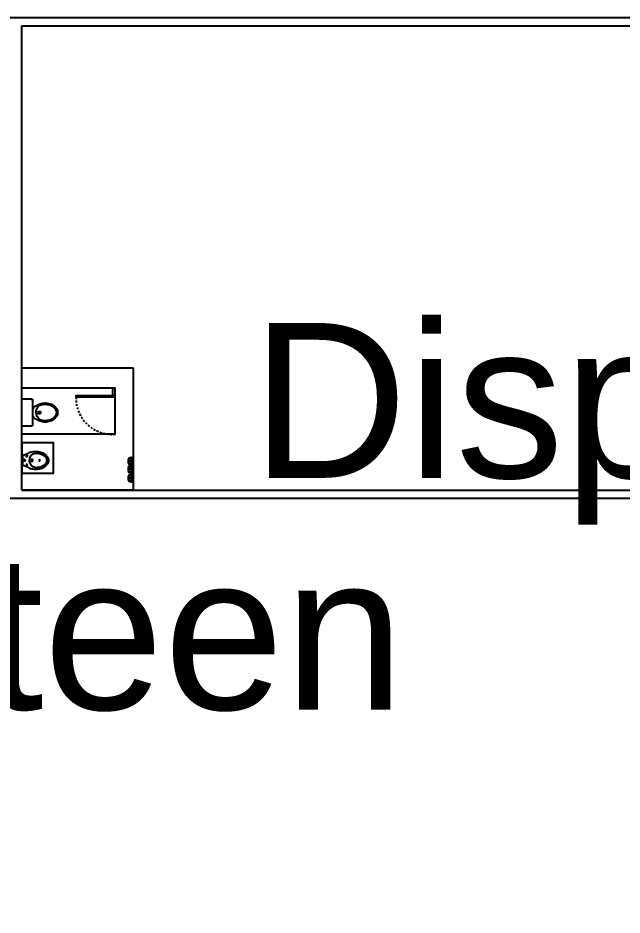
# Model space of a CAD drawing. Header units: feet. Extents: x 655 to 3246, y 42 to 1922.
# Drawn here: x 1424.8 to 1463.8, y 423.6 to 481.5 of the extents above; entities that cross this region are included whole.
import ezdxf

# ---------------------------------------------------------------- set-up
doc = ezdxf.new("R2010")
doc.units = ezdxf.units.FT
doc.header["$MEASUREMENT"] = 0
doc.linetypes.add('DASHED', pattern=[0.75, 0.5, -0.25])
for name, color, linetype in [('0-APARATOS', 4, 'Continuous'), ('Cotas', 253, 'Continuous'), ('OP-MOB-FIJO', 3, 'Continuous'), ('prep side', 220, 'Continuous')]:
    doc.layers.add(name, color=color, linetype=linetype)
doc.styles.get("Standard").update_dxf_attribs({"font": 'arial.ttf'})

# ---------------------------------------------------------------- blocks, each defined once
blk = doc.blocks.new('*U45')
at = {"layer": 'prep side', "linetype": 'ByBlock'}
blk.add_lwpolyline([(-1, 1), (1, 1), (1, -1), (-1, -1)], close=True, dxfattribs=at)
blk = doc.blocks.new('*U46')
at = {"layer": 'prep side', "color": 0, "linetype": 'ByBlock', "lineweight": -2, "transparency": 16777216}
blk.add_blockref('*U45', (0, 0), dxfattribs=at)
blk = doc.blocks.new('AS3')
for p, q in [((-0.161, 0.16), (-0.148, 0.148)), ((-0.161, 0.16), (-0.161, 0.16)), ((-0.093, 0.03), (0.093, 0.03)), ((-0.093, 0.03), (0.093, 0.03)), ((0.161, 0.16), (0.148, 0.148))]:
    blk.add_line(p, q)
for centre, radius in [((0, 0.368), 0.0125), ((0, 0.21), 0.021), ((-0.094, 0.106), 0.0175), ((0, 0.065), 0.0175), ((0.094, 0.106), 0.0175)]:
    blk.add_circle(centre, radius)
for centre, radius, start, end in [((0.179, 0.291), 0.365, 163.5541, 180), ((0.091, 0.317), 0.273, 144.5247, 163.5541), ((0.179, 0.291), 0.33, 163.5541, 180), ((0.091, 0.317), 0.238, 144.5247, 163.5541), ((0.035, 0.357), 0.205, 120.1667, 144.5247), ((0.035, 0.357), 0.17, 120.1667, 144.5247), ((0, 0.417), 0.135, 90, 120.1667), ((0, 0.417), 0.0996, 90, 120.1667), ((0, 0.417), 0.135, 59.8333, 90), ((0, 0.417), 0.0996, 59.8333, 90), ((-0.035, 0.357), 0.17, 35.4753, 59.8333), ((-0.035, 0.357), 0.205, 35.4753, 59.8333), ((-0.091, 0.317), 0.238, 16.4459, 35.4753), ((-0.091, 0.317), 0.273, 16.4459, 35.4753), ((-0.179, 0.291), 0.33, 0, 16.4459), ((-0.179, 0.291), 0.365, 0, 16.4459), ((0.179, 0.291), 0.365, 180, 196.4459), ((0.091, 0.265), 0.273, 196.4459, 202.604), ((-0.001, 0.313), 0.152, 188.2378, 351.7622), ((-0.091, 0.265), 0.273, 337.396, 343.5541), ((-0.179, 0.291), 0.365, 343.5541, 360), ((0.221, 0.248), 0.383, 195.1598, 214.6695), ((-0.221, 0.248), 0.383, 325.3305, 344.8402)]:
    blk.add_arc(centre, radius, start, end)
blk = doc.blocks.new('*U47')
at = {"layer": '0-APARATOS', "xscale": -3.14700811838211, "yscale": 3.14700811838211, "zscale": 3.14700811838211, "rotation": 180}
blk.add_blockref('AS3', (0, 0.916), dxfattribs=at)
blk = doc.blocks.new('*U48')
at = {"layer": 'prep side', "color": 0, "linetype": 'ByBlock', "lineweight": -2, "transparency": 16777216}
blk.add_blockref('*U47', (0, 0), dxfattribs=at)
blk = doc.blocks.new('WC-P02')
for p, q in [((59, 144), (59, 116)), ((69, 154), (89, 154)), ((69, 106), (89, 106)), ((99, 144), (99, 116))]:
    blk.add_line(p, q)
blk.add_lwpolyline([(-161, 475, 0.414214), (-191, 445), (-191, 295, 0.414214), (-161, 265), (319, 265, 0.414214), (349, 295), (349, 445, 0.414214), (319, 475)], format="xyb", close=True)
blk.add_lwpolyline([(-133, 265), (-133, 259), (-145, 259), (-147, 261), (-149, 262), (-151, 262), (-159, 262), (-159, 265)])
for points in [[(-21, 265), (-91, 121, 0.010294), (-94, 111, 0.077224), (-109, 15, 0.077224), (-94, -81, 0.087), (-54, -158, 0.105687), (9, -212, 0.124183), (79, -230, 0.124183), (148, -212, 0.105687), (212, -158, 0.087), (252, -81, 0.077224), (267, 15, 0.077224), (252, 111, 0.010294), (248, 121), (179, 265)], [(-83, 15, 0.077224), (-70, -74, 0.087), (-34, -142, 0.105687), (22, -189, 0.124183), (79, -204, 0.124183), (136, -189, 0.105687), (191, -142, 0.087), (227, -74, 0.077224), (241, 15, 0.077224), (227, 103, 0.018244), (221, 118, 0.018244)], [(-64, 118, 0.018244), (-70, 103, 0.077224), (-83, 15, 0.077224)]]:
    blk.add_lwpolyline(points, format="xyb")
for centre in [(-1, 250), (159, 250)]:
    blk.add_circle(centre, 4)
for centre, radius, start, end in [((78, 25), 170, 32.9845, 146.7928), ((69, 144), 10, 90, 180), ((69, 116), 10, 180, 270), ((89, 144), 10, 0, 90), ((89, 116), 10, 270, 360)]:
    blk.add_arc(centre, radius, start, end)
blk = doc.blocks.new('*U49')
at = {"layer": 'Cotas'}
for p, q in [((1.505, -2.837), (1.005, -2.837)), ((1.505, -2.977), (1.005, -2.977))]:
    blk.add_line(p, q, dxfattribs=at)
blk.add_lwpolyline([(1.005, -2.977), (0.902, -2.977), (0.902, -0.476), (1.005, -0.476)], close=True, dxfattribs=at)
at = {"layer": 'Cotas', "linetype": 'DASHED', "ltscale": 0.25}
blk.add_arc((0.838, -2.817), 2.342, 88.41727, 185.0331, dxfattribs=at)
at = {"layer": 'prep side', "linetype": 'ByBlock'}
blk.add_lwpolyline([(1.505, 3.023), (1.505, -2.977), (-1.495, -2.977), (-1.495, 3.023)], close=True, dxfattribs=at)
at = {"layer": 'OP-MOB-FIJO', "xscale": -0.003281818591755336, "yscale": 0.003281818591755336, "zscale": 0.003281818591755336}
blk.add_blockref('WC-P02', (0.167, 1.465), dxfattribs=at)
blk = doc.blocks.new('*U50')
at = {"layer": 'prep side', "color": 0, "linetype": 'ByBlock', "lineweight": -2, "transparency": 16777216}
blk.add_blockref('*U49', (0, 0), dxfattribs=at)
blk = doc.blocks.new('wB')
for centre, radius in [((563.622, 50.807), 0.023), ((563.693, 50.647), 0.015)]:
    blk.add_circle(centre, radius)
for centre, radius, start, end in [((563.587, 50.897), 0.134, 93.35406, 169.7124), ((563.576, 50.902), 0.096, 20.42362, 171.89286), ((563.654, 49.763), 1.27, 87.69593, 93.35406), ((564.247, 50.807), 0.8, 171.81246, 180), ((564.247, 50.807), 0.8, 180, 188.18754), ((563.587, 50.717), 0.134, 190.2876, 266.64594), ((564.247, 50.807), 0.774, 171.81246, 180), ((564.247, 50.807), 0.774, 180, 188.18754), ((563.576, 50.711), 0.096, 188.10714, 339.57638), ((563.654, 51.851), 1.27, 266.64594, 272.30407), ((563.622, 50.807), 0.0325, 0, 180), ((563.622, 50.807), 0.0325, 180, 0), ((563.319, 50.807), 0.37, 0, 20.42362), ((563.319, 50.807), 0.37, 339.57638, 0)]:
    blk.add_arc(centre, radius, start, end)
at = {"layer": 'prep side', "linetype": 'ByBlock'}
for p, q in [((563.705, 51.032), (563.757, 50.905)), ((563.757, 50.727), (563.705, 50.582)), ((563.757, 50.905), (563.757, 50.727))]:
    blk.add_line(p, q, dxfattribs=at)

msp = doc.modelspace()

# ---------------------------------------------------------------- linework, layer by layer
for p, q in [((1425.04709, 481.01847), (1546.14498, 481.01847)), ((1425.04709, 451.01847), (1425.04709, 481.01847)), ((1425.04709, 458.92953), (1432.23335, 458.92953)), ((1432.23335, 458.92953), (1432.23335, 451.01847)), ((1425.04709, 451.01847), (1546.14498, 451.01847)), ((1432.23335, 451.01847), (1425.04709, 451.01847)), ((1375.04709, 450.51847), (1425.04709, 450.51847)), ((1425.04709, 450.51847), (1546.14498, 450.51847))]:
    msp.add_line(p, q)
msp.add_lwpolyline([(1374.54709, 363.18929), (1546.64498, 363.18929), (1546.64498, 481.51847), (1374.54709, 481.51847)], close=True)

# ---------------------------------------------------------------- block references
at = {"layer": 'prep side', "linetype": 'ByBlock', "rotation": 90}
for name, p in [('*U50', (1428.07328, 456.13446)), ('*U46', (1426.06286, 453.10365)), ('*U48', (1425.94358, 452.9515))]:
    msp.add_blockref(name, p, dxfattribs=at)
at = {"layer": 'prep side', "linetype": 'ByBlock'}
for p in [(868.47125, 402.09464), (868.47093, 401.56935), (868.47125, 400.99505)]:
    msp.add_blockref('wB', p, dxfattribs=at)

# ---------------------------------------------------------------- texts
at = {"char_height": 10, "attachment_point": 1}
for s, insert in [('Dispensary', (1439.87892, 461.8236)), ('canteen', (1400.04709, 446.86051))]:
    msp.add_mtext_dynamic_manual_height_columns(s, width=87.7140104, gutter_width=1, heights=[0], dxfattribs=dict(at, insert=insert))

doc.saveas('drawing.dxf')
